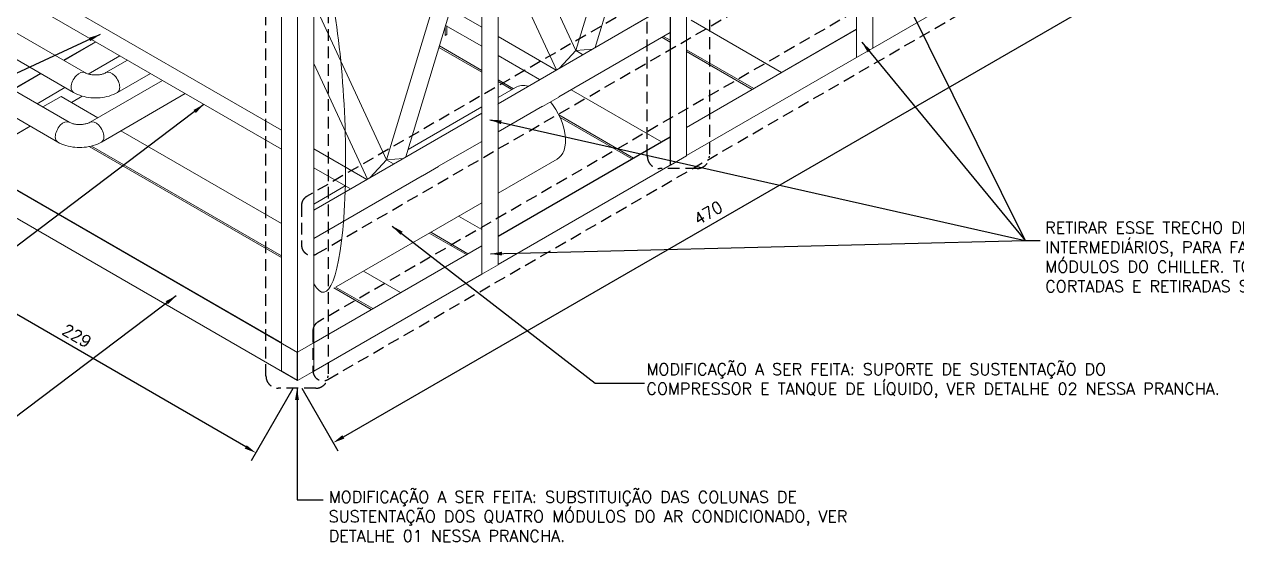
# Model space of a CAD drawing. Header units: millimetres. Extents: x -312439 to 477422, y -331570 to 212570.
# Drawn here: x -173576 to -160604, y -95192 to -89659 of the extents above; entities that cross this region are included whole.
import ezdxf

# ---------------------------------------------------------------- set-up
doc = ezdxf.new("R2010")
doc.units = ezdxf.units.MM
doc.linetypes.add('DASHED', pattern=[0.75, 0.5, -0.25])
doc.layers.add('ARCONDTEXTO', color=4, linetype='Continuous')
doc.styles.add('ROMAND', font='ROMAND.SHX')
doc.styles.add('ROMANS', font='romans.shx', dxfattribs={"height": 187.5})
doc.dimstyles.new('1-50 (MILIMETRO)', dxfattribs={"dimscale": 0, "dimtxt": 125, "dimasz": 125, "dimexe": 100, "dimexo": 100, "dimgap": 50, "dimtad": 0, "dimdec": 0, "dimzin": 0, "dimdsep": 46, "dimtxsty": 'ROMAND', "dimcen": -390, "dimclrd": 1, "dimclre": 1, "dimclrt": 3, "dimadec": 0, "dimazin": 0, "dimtfac": 1, "dimtdec": 0, "dimtix": 1, "dimtmove": 2, "dimatfit": 2, "dimfxl": 1, "dimtvp": 1, "dimtolj": 1, "dimtzin": 0, "dimarcsym": 0})

# ---------------------------------------------------------------- blocks, each defined once
blk = doc.blocks.new('*D424')
at = {"color": 1, "lineweight": -2, "transparency": 16777216}
for p, q in [((-174658, -91269), (-175104, -92041)), ((-171206, -94178), (-174946, -92017)), ((-170702, -93555), (-171148, -94327))]:
    blk.add_line(p, q, dxfattribs=at)
at = {"color": 1, "transparency": 16777216}
for points in [[(-174935, -91999), (-174956, -92035), (-175054, -91955)], [(-171196, -94160), (-171217, -94196), (-171098, -94241)]]:
    blk.add_solid(points, dxfattribs=at)
at = {"layer": 'Defpoints', "color": 0, "transparency": 16777216}
for p in [(-174608, -91183), (-175054, -91955), (-170652, -93469)]:
    blk.add_point(p, dxfattribs=at)
at = {"color": 3, "transparency": 16777216, "insert": (-173014, -92990), "char_height": 125, "attachment_point": 5, "rotation": 329.9783, "style": 'ROMAND'}
blk.add_mtext('\\A1;229', dxfattribs=at)
blk = doc.blocks.new('*D425')
at = {"color": 1, "lineweight": -2, "transparency": 16777216}
for p, q in [((-162459, -88854), (-162074, -89522)), ((-170162, -94071), (-162232, -89498)), ((-170605, -93551), (-170220, -94220))]:
    blk.add_line(p, q, dxfattribs=at)
at = {"color": 1, "transparency": 16777216}
for points in [[(-162242, -89480), (-162221, -89516), (-162124, -89436)], [(-170172, -94052), (-170151, -94089), (-170270, -94133)]]:
    blk.add_solid(points, dxfattribs=at)
at = {"layer": 'Defpoints', "color": 0, "transparency": 16777216}
for p in [(-162509, -88767), (-162124, -89436), (-170655, -93465)]:
    blk.add_point(p, dxfattribs=at)
at = {"color": 3, "transparency": 16777216, "insert": (-166259, -91676), "char_height": 125, "attachment_point": 5, "rotation": 29.9683, "style": 'ROMAND'}
blk.add_mtext('\\A1;470', dxfattribs=at)

msp = doc.modelspace()

# ---------------------------------------------------------------- linework, layer by layer
at = {"color": 3, "linetype": 'Continuous', "lineweight": 0, "extrusion": (-1.11022e-16, 0.816497, 0.57735)}
for p, q in [((-164497.62, -85723.696), (-164497.62, -89915.51)), ((-164670.825, -85823.696), (-164670.825, -90015.51)), ((-164672.557, -86024.696), (-164672.557, -90014.51)), ((-166489.319, -86873.603), (-166489.319, -91065.418)), ((-166662.524, -86973.603), (-166662.524, -91165.418)), ((-167674.039, -89940.959), (-166875.232, -87296.41)), ((-166664.256, -87248.043), (-167467.71, -89907.976)), ((-166664.256, -87174.603), (-166664.256, -91164.418)), ((-168507.2, -88038.628), (-168507.2, -92230.442)), ((-168680.405, -88138.628), (-168680.405, -92330.442)), ((-167674.039, -89940.959), (-168472.847, -88218.794)), ((-168686.451, -88408.374), (-169492.534, -91077.008)), ((-169698.863, -91109.992), (-168900.056, -88465.443)), ((-168507.2, -88794.826), (-167880.369, -90146.224)), ((-162683.861, -88866.336), (-164497.62, -89913.51)), ((-173781.396, -89084.441), (-170825.138, -90791.237)), ((-170825.138, -89176.89), (-170825.138, -93368.704)), ((-170478.728, -89176.89), (-170478.728, -93368.704)), ((-173781.396, -89287.184), (-170825.138, -90993.981)), ((-170651.933, -89276.89), (-170651.933, -93468.704)), ((-169698.863, -91109.992), (-170478.728, -89428.667)), ((-169015.561, -89497.931), (-168680.405, -89691.434)), ((-166664.256, -89446.101), (-168508.573, -90510.918)), ((-166664.256, -89444.101), (-168507.2, -90508.125)), ((-173930.09, -89596.638), (-172925.857, -90176.432)), ((-166440.315, -89616.809), (-165473.556, -90174.967)), ((-169073.087, -89778.246), (-169073.087, -89688.377)), ((-169067.707, -89670.568), (-168680.405, -89894.177)), ((-169055.766, -89768.246), (-169055.766, -89677.462)), ((-166664.256, -89746.101), (-167858.057, -90435.342)), ((-164672.557, -89712.51), (-166489.319, -90761.418)), ((-164672.557, -89714.51), (-166489.319, -90763.418)), ((-174052.564, -89808.77), (-173048.331, -90388.564)), ((-172812.906, -89846.342), (-173155.247, -90043.994)), ((-172811.174, -89847.342), (-173153.515, -90044.994)), ((-168680.405, -90151.75), (-169133.956, -89889.892)), ((-169073.087, -89778.246), (-169055.766, -89768.246)), ((-167886.527, -90149.78), (-168507.2, -89791.434)), ((-166664.256, -89850.657), (-166754.804, -89798.379)), ((-166664.256, -89830.657), (-166737.483, -89788.379)), ((-172553.098, -89996.342), (-172890.358, -90191.06)), ((-168680.405, -90171.75), (-169139.1, -89906.922)), ((-168507.2, -89994.177), (-168062.108, -90251.151)), ((-167850.624, -90129.051), (-167674.039, -89940.959)), ((-167497.455, -89925.149), (-167674.039, -89940.959)), ((-167674.039, -89940.959), (-167602.208, -89982.431)), ((-167608.761, -89989.411), (-167602.208, -89982.431)), ((-167602.208, -89984.602), (-167604.31, -89986.842)), ((-167602.208, -89982.431), (-167595.654, -89981.844)), ((-167600.105, -89984.414), (-167602.208, -89984.602)), ((-165770.725, -90346.537), (-166489.319, -89931.657)), ((-165788.045, -90356.537), (-166489.319, -89951.657)), ((-164672.557, -90014.51), (-166489.319, -91063.418)), ((-164670.825, -90015.51), (-164672.557, -90014.51)), ((-164497.62, -89915.51), (-164670.825, -90015.51)), ((-174099.831, -90126.638), (-173095.598, -90706.432)), ((-172471.547, -90043.426), (-172701.921, -90176.432)), ((-170478.728, -90078.761), (-169905.193, -91315.257)), ((-173400.196, -90185.415), (-173699.111, -90357.994)), ((-173398.464, -90186.415), (-173697.379, -90358.994)), ((-172097.424, -90259.426), (-172871.662, -90706.432)), ((-172226.598, -90184.847), (-172579.447, -90388.564)), ((-168341.077, -90347.661), (-168507.2, -90251.75)), ((-168358.397, -90357.661), (-168507.2, -90271.75)), ((-174222.305, -90338.77), (-173218.072, -90918.564)), ((-173140.389, -90335.415), (-173439.304, -90507.994)), ((-171852.475, -90400.847), (-172749.188, -90918.564)), ((-168319.163, -90335.009), (-168507.2, -90443.572)), ((-167726.464, -90359.368), (-166759.706, -90917.526)), ((-173378.426, -90543.141), (-173182.469, -90430.006)), ((-173182.469, -90430.006), (-172787.673, -90657.941)), ((-172956.12, -90427.027), (-173071.874, -90493.858)), ((-172953.794, -90427.685), (-173070.141, -90494.858)), ((-168507.2, -90511.711), (-168508.932, -90510.711)), ((-168032.994, -90536.342), (-168507.2, -90810.125)), ((-168031.262, -90537.342), (-168032.994, -90536.342)), ((-167858.057, -90437.342), (-168031.262, -90537.342)), ((-168680.405, -90608.125), (-170478.728, -91646.388)), ((-168682.137, -90611.125), (-170478.728, -91648.388)), ((-168680.405, -90543.572), (-169468.917, -90998.82)), ((-168680.405, -90609.711), (-168682.137, -90610.711)), ((-168682.137, -90610.711), (-168682.137, -92329.442)), ((-168682.137, -90610.711), (-168680.405, -90611.711)), ((-167056.874, -91089.096), (-167856.296, -90627.55)), ((-167074.195, -91099.096), (-167842.967, -90655.245)), ((-173512.78, -90748.415), (-174176.656, -91131.704)), ((-173511.048, -90749.415), (-174174.924, -91132.704)), ((-174611.401, -90882.704), (-170653.665, -93167.704)), ((-172542.724, -90799.362), (-170825.138, -91791.011)), ((-168682.137, -90911.125), (-169143.362, -91177.414)), ((-166664.256, -90862.418), (-168507.2, -91926.442)), ((-166664.256, -90864.418), (-168507.2, -91928.442)), ((-174436.464, -90981.704), (-170825.138, -93066.704)), ((-170825.138, -92154.152), (-172881.858, -90966.704)), ((-170825.138, -92134.152), (-172856.832, -90961.153)), ((-170478.728, -90991.237), (-169911.351, -91318.812)), ((-174611.401, -91182.704), (-170651.933, -93468.704)), ((-169875.448, -91298.084), (-169698.863, -91109.992)), ((-169522.279, -91094.181), (-169698.863, -91109.992)), ((-169698.863, -91109.992), (-169627.032, -91151.464)), ((-169633.585, -91158.444), (-169627.032, -91151.464)), ((-169627.032, -91153.635), (-169629.134, -91155.875)), ((-169627.032, -91151.464), (-169620.478, -91150.877)), ((-169624.929, -91153.447), (-169627.032, -91153.635)), ((-169143.362, -91179.414), (-169316.567, -91279.414)), ((-167876.229, -91102.193), (-168507.2, -91466.484)), ((-166664.256, -91164.418), (-168507.2, -92228.442)), ((-166662.524, -91165.418), (-166664.256, -91164.418)), ((-166489.319, -91065.418), (-166662.524, -91165.418)), ((-170478.728, -91193.981), (-170086.932, -91420.184)), ((-169318.299, -91278.414), (-170478.728, -91948.388)), ((-169316.567, -91279.414), (-169318.299, -91278.414)), ((-170142.836, -91387.908), (-170478.728, -91581.835)), ((-168682.137, -91567.484), (-170239.505, -92466.63)), ((-168929.809, -91710.477), (-168682.137, -91853.471)), ((-168845.962, -92122.027), (-169244.298, -91892.048)), ((-168828.642, -92112.027), (-169226.977, -91882.048)), ((-168682.137, -92029.442), (-170651.933, -93166.704)), ((-168682.137, -92027.442), (-170478.728, -93064.704)), ((-168682.137, -92329.442), (-170478.728, -93366.704)), ((-169947.218, -92297.879), (-169548.882, -92527.858)), ((-168680.405, -92330.442), (-168682.137, -92329.442)), ((-168507.2, -92230.442), (-168680.405, -92330.442)), ((-169863.371, -92709.428), (-170264.196, -92478.012)), ((-169846.051, -92699.428), (-170244.496, -92469.385)), ((-170655.397, -93466.704), (-170655.397, -93166.704)), ((-170653.665, -93467.704), (-170653.665, -93167.704)), ((-170826.87, -93365.704), (-170826.87, -93367.704)), ((-170651.933, -93468.704), (-170825.138, -93368.704))]:
    msp.add_line(p, q, dxfattribs=at)
at = {"color": 3, "linetype": 'Continuous', "lineweight": 0, "extrusion": (3.33067e-16, 0.816497, 0.57735)}
for p, q in [((-170655.397, -93464.704), (-170826.87, -93365.704)), ((-170478.728, -93368.704), (-170651.933, -93468.704))]:
    msp.add_line(p, q, dxfattribs=at)
at = {"linetype": 'DASHED', "ltscale": 250}
for points in [[(-166779.113, -86667.446), (-166377.479, -86667.446, -0.414213562), (-166246.415, -86798.511), (-166246.415, -91070.341, -0.414213562), (-166377.479, -91201.406), (-166779.113, -91201.406, -0.414213562), (-166910.178, -91070.341), (-166910.178, -86798.511, -0.414213562)], [(-170609.282, -91594.441), (-170609.282, -92022.067, 0.577492339), (-170448.608, -92114.787), (-162434.096, -87483.051, 0.264944), (-162380.597, -87391.488), (-162375.951, -86961.181, 0.581097534), (-162536.618, -86867.305), (-170555.776, -91501.722, 0.267835102)], [(-170487.231, -92936.026), (-170487.231, -93363.652, 0.577492339), (-170326.557, -93456.372), (-162312.046, -88824.636, 0.264944), (-162258.547, -88733.073), (-162253.901, -88302.766, 0.581097534), (-162414.568, -88208.89), (-170433.726, -92843.307, 0.267835102)], [(-170858.589, -89016.733), (-170456.955, -89016.733, -0.414213562), (-170325.89, -89147.797), (-170325.89, -93419.628, -0.414213562), (-170456.955, -93550.692), (-170858.589, -93550.692, -0.414213562), (-170989.654, -93419.628), (-170989.654, -89147.797, -0.414213562)]]:
    msp.add_lwpolyline(points, format="xyb", close=True, dxfattribs=at)
at = {"color": 3, "linetype": 'Continuous', "lineweight": 0}
for centre, major_axis, ratio, start_param, end_param in [((-170463.973, -90628.02), (-88.265, 1896.979), 0.165658608, 2.822555313, 5.522721689), ((-172987.094, -90282.498), (-61.237, -106.066), 0.577350269, 3.141592654, 5.497787144), ((-172640.684, -90282.498), (61.237, -106.066), 0.577350269, 0.785398163, 3.141592654), ((-172987.094, -90282.498), (-61.237, -106.066), 0.577350269, 5.497787144, 6.283185307), ((-172640.684, -90282.498), (61.237, -106.066), 0.577350269, 0, 0.785398163), ((-168097.696, -90718.601), (-221.467, 383.592), 0.577350269, 5.775322505, 6.283185307), ((-168097.696, -90718.601), (-221.467, 383.592), 0.577350269, 3.141592654, 4.995562297), ((-173156.835, -90812.498), (-61.237, -106.066), 0.577350269, 3.141592654, 5.497787144), ((-172810.425, -90812.498), (-61.237, 106.066), 0.577350269, 3.926990817, 6.283185307), ((-172810.425, -90812.498), (61.237, -106.066), 0.577350269, 0.785398163, 3.141592654), ((-173156.835, -90812.498), (-61.237, -106.066), 0.577350269, 5.497787144, 6.283185307), ((-172810.425, -90812.498), (-61.237, 106.066), 0.577350269, 3.141592654, 3.926990817), ((-172810.425, -90812.498), (61.237, -106.066), 0.577350269, 0, 0.785398163)]:
    msp.add_ellipse(centre, major_axis=major_axis, ratio=ratio, start_param=start_param, end_param=end_param, dxfattribs=at)
for points, knots in [([(-172925.857, -90176.432), (-172920.251, -90179.669), (-172913.07, -90183.118), (-172895.515, -90189.74), (-172884.936, -90192.868), (-172861.124, -90197.968), (-172847.761, -90199.845), (-172819.82, -90201.727), (-172805.218, -90201.661), (-172776.884, -90199.492), (-172763.153, -90197.39), (-172738.616, -90191.74), (-172727.718, -90188.25), (-172712.087, -90181.846), (-172706.484, -90179.066), (-172701.921, -90176.432)], [0, 0, 0, 0, 0.206723666, 0.206723666, 0.430185139, 0.430185139, 0.669239744, 0.669239744, 0.917214061, 0.917214061, 1.164878556, 1.164878556, 1.40254247, 1.40254247, 1.570796327, 1.570796327, 1.570796327, 1.570796327]), ([(-173048.331, -90388.564), (-173020.574, -90404.59), (-172990.749, -90416.856), (-172928.567, -90435.148), (-172896.192, -90441.142), (-172830.529, -90447.146), (-172797.249, -90447.146), (-172731.586, -90441.142), (-172699.211, -90435.148), (-172637.03, -90416.856), (-172607.204, -90404.59), (-172579.447, -90388.564)], [0, 0, 0, 0, 0.314159265, 0.314159265, 0.628318531, 0.628318531, 0.942477796, 0.942477796, 1.256637061, 1.256637061, 1.570796327, 1.570796327, 1.570796327, 1.570796327]), ([(-172871.662, -90706.432), (-172877.268, -90709.669), (-172884.449, -90713.118), (-172902.005, -90719.74), (-172912.583, -90722.868), (-172936.395, -90727.968), (-172949.759, -90729.845), (-172977.7, -90731.727), (-172992.301, -90731.661), (-173020.635, -90729.492), (-173034.366, -90727.39), (-173058.903, -90721.74), (-173069.801, -90718.25), (-173085.432, -90711.846), (-173091.036, -90709.066), (-173095.598, -90706.432)], [4.71238898, 4.71238898, 4.71238898, 4.71238898, 4.919112647, 4.919112647, 5.14257412, 5.14257412, 5.381628724, 5.381628724, 5.629603042, 5.629603042, 5.877267537, 5.877267537, 6.114931451, 6.114931451, 6.283185307, 6.283185307, 6.283185307, 6.283185307]), ([(-172749.188, -90918.564), (-172776.945, -90934.59), (-172806.771, -90946.856), (-172868.952, -90965.148), (-172901.327, -90971.142), (-172966.99, -90977.146), (-173000.27, -90977.146), (-173065.933, -90971.142), (-173098.308, -90965.148), (-173160.49, -90946.856), (-173190.315, -90934.59), (-173218.072, -90918.564)], [4.71238898, 4.71238898, 4.71238898, 4.71238898, 5.026548246, 5.026548246, 5.340707511, 5.340707511, 5.654866776, 5.654866776, 5.969026042, 5.969026042, 6.283185307, 6.283185307, 6.283185307, 6.283185307])]:
    msp.add_open_spline(points, degree=3, knots=knots, dxfattribs=at)

# ---------------------------------------------------------------- texts
at = {"layer": 'ARCONDTEXTO', "color": 7, "linetype": 'Continuous', "lineweight": -3, "char_height": 125, "attachment_point": 1, "style": 'ROMANS'}
for s, width, heights, insert in [('RETIRAR ESSE TRECHO DE 105CM DESSES SUPORTES INTERMEDIÁRIOS, PARA FACILITAR A MANUTENÇÃO DOS ^JMÓDULOS DO CHILLER. TOTAL DE PEÇAS A SEREM^JCORTADAS E RETIRADAS SÃO DE 16 PEÇAS DE 105CM.', 5294.8708, [2426.082], (-162652.731, -91771.775)), ('MODIFICAÇÃO A SER FEITA: SUPORTE DE SUSTENTAÇÃO DO \\PCOMPRESSOR E TANQUE DE LÍQUIDO, VER DETALHE 02 NESSA PRANCHA.', 6052.56734, [815.821], (-166919.781, -93285.379)), ('MODIFICAÇÃO A SER FEITA: SUBSTITUIÇÃO DAS COLUNAS DE SUSTENTAÇÃO DOS QUATRO MÓDULOS DO AR CONDICIONADO, VER DETALHE 01 NESSA PRANCHA.', 6645.72547, [1238.251], (-170318.955, -94650.097))]:
    msp.add_mtext_dynamic_manual_height_columns(s, width=width, gutter_width=12.5, heights=heights, dxfattribs=dict(at, insert=insert))

# ---------------------------------------------------------------- dimensions: what is measured, and where the dimension line sits
for p1, p2, distance, text, picture, middle in [((-170655.397, -93464.704), (-162508.924, -88767.336), -771.412, '470', '*D425', (-166259.264, -91676.007)), ((-170651.933, -93468.704), (-174607.937, -91182.704), 891.691, '229', '*D424', (-173013.532, -92989.533))]:
    dim = msp.add_aligned_dim(p1=p1, p2=p2, distance=distance, text=text, dimstyle='1-50 (MILIMETRO)', override={"dimscale": 1})
    dim.commit()
    dim.dimension.update_dxf_attribs({"geometry": picture, "text_midpoint": middle})

# ---------------------------------------------------------------- leaders
for points in [[(-164591.227, -88495.193, -9601.866), (-162868.713, -91970.977, -9601.866), (-162707.144, -91970.977, -9601.866)], [(-172780.303, -89052.759, -9601.866), (-174819.367, -89999.762, -9601.866), (-174980.936, -89999.762, -9601.866)], [(-172765.052, -89769.127, -9601.866), (-174804.115, -90716.131, -9601.866), (-174965.684, -90716.131, -9601.866)], [(-164615.879, -89849.618, -9601.866), (-162868.713, -91970.977, -9601.866), (-162707.144, -91970.977, -9601.866)], [(-171653.12, -90515.945, -9601.866), (-174942.861, -93002.637, -9601.866), (-175104.43, -93002.637, -9601.866)], [(-168594.724, -90679.06, -9601.866), (-162868.713, -91970.977, -9601.866), (-162707.144, -91970.977, -9601.866)], [(-169638.553, -91816.274, -9601.866), (-167467.673, -93497.489, -9601.866), (-166942.031, -93497.489, -9601.866)], [(-168588.633, -92114.245, -9601.866), (-162868.713, -91970.977, -9601.866), (-162707.144, -91970.977, -9601.866)], [(-171949.865, -92560.845, -9601.866), (-174294.488, -94333.129, -9601.866), (-174456.057, -94333.129, -9601.866)], [(-170657.772, -93550.692, -9601.866), (-170657.772, -94745.526, -9601.866), (-170376.765, -94745.526, -9601.866)]]:
    msp.add_leader(points, dimstyle='1-50 (MILIMETRO)', override={"dimscale": 1, "dimfxl": 2})

doc.saveas('drawing.dxf')
